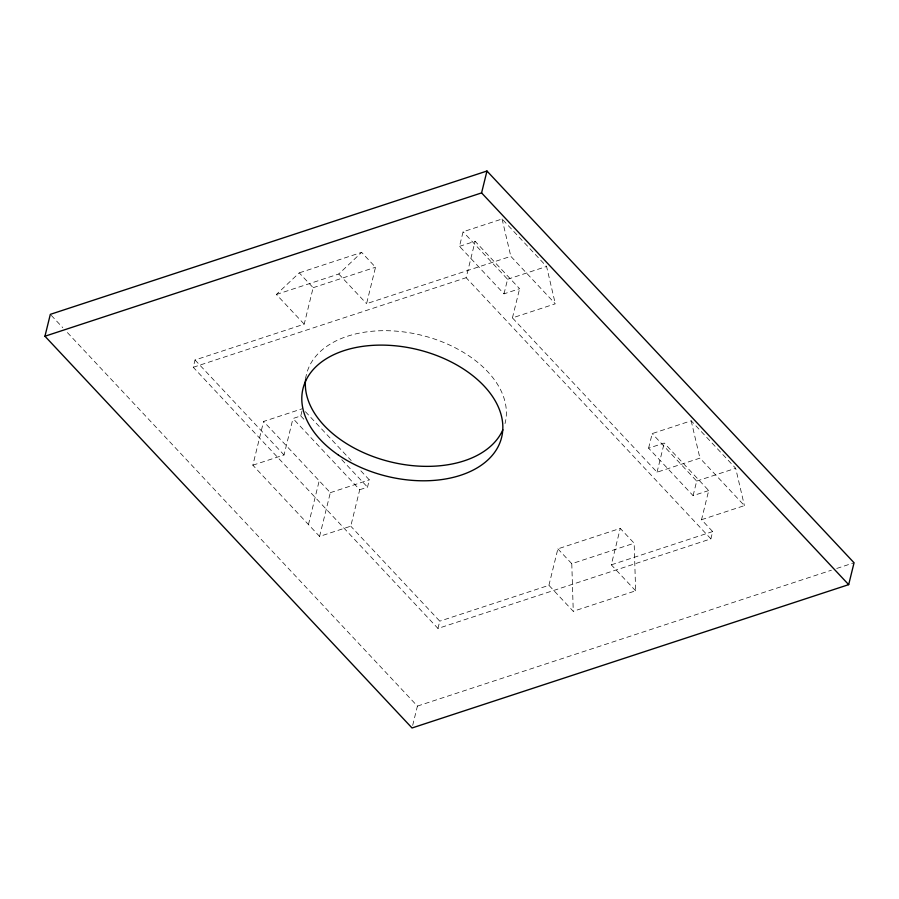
<?xml version="1.0" encoding="UTF-8"?>
<svg xmlns="http://www.w3.org/2000/svg" width="899" height="899" viewBox="0 0 899 899"><rect width="100%" height="100%" fill="white"/><g stroke="black" fill="none" stroke-linecap="round" stroke-linejoin="round"><path stroke-width="0.67" stroke-dasharray="4.5 3.37" d="M708.704 490.539L693.107 495.652L648.606 448.174L664.204 443.05L708.704 490.539L701.535 519.701L712.66 531.567L710.873 538.861L437.97 628.446L193.251 367.275L195.038 359.993L304.199 324.157L313.155 287.702L299.243 272.869L276.386 294.479L304.199 324.157M301.974 411.079L300.783 415.945L292.984 418.507L359.724 489.73L350.767 526.185L319.583 536.422L252.844 465.199L263.587 421.451L302.57 408.652M252.844 465.199L284.028 454.961L292.984 418.507M305.424 378.715L306.716 373.467A102.261 65.189 13.8 0 1 422.451 335.484A102.261 65.189 13.8 0 1 505.002 423.586M308.458 524.544L319.201 480.808M701.535 519.701L744.417 505.62L699.928 458.142L657.045 472.211L512.43 317.886L555.312 303.817L510.823 256.327L366.578 303.682L375.524 267.228L361.623 252.383L299.243 272.869M319.583 536.422L330.326 492.674L263.587 421.451M359.724 489.73L367.522 487.168L369.309 479.875L358.825 468.682M459.501 246.36L475.099 241.247L519.6 288.725L504.002 293.849L459.501 246.36L463.086 231.785L502.069 218.985L546.57 266.464L555.312 303.817M710.873 538.861L466.143 277.701L475.099 241.247M504.002 293.849L507.587 279.263L463.086 231.785M512.43 317.886L519.6 288.725M412.675 725.403L417.417 706.097L66.616 331.742M437.97 628.446L439.768 621.153L350.767 526.185M548.918 585.316L557.874 548.862L620.254 528.387L634.155 543.232L635.638 590.812L573.259 611.286L548.918 585.316L439.768 621.153M635.638 590.812L611.298 564.842L620.254 528.387M648.606 448.174L652.191 433.588L691.174 420.788L735.674 468.278L744.417 505.62M657.045 472.211L664.204 443.05M693.107 495.652L696.691 481.077L652.191 433.588M276.386 294.479L338.766 274.004L361.623 252.383M313.155 287.702L375.524 267.228M193.251 367.275L466.143 277.701M507.587 279.263L546.57 266.464M330.326 492.674L369.309 479.875M696.691 481.077L735.674 468.278M557.874 548.862L571.786 563.707L634.155 543.232M611.298 564.842L712.66 531.567M417.417 706.097L831.418 570.202M836.744 568.449L854.05 562.774M338.766 274.004L366.578 303.682M305.435 411.708L351.194 460.546M300.783 415.945L304.592 420.013M341.777 459.692L367.522 487.168M195.038 359.993L284.028 454.961M51.277 315.38L62.784 327.652M691.174 420.788L699.928 458.142M502.069 218.985L510.823 256.327M571.786 563.707L573.259 611.286"/><path stroke-width="1.35" d="M44.95 336.226L50.322 314.358L486.966 171.024L854.05 562.774L848.678 584.642L412.034 727.976L44.95 336.226L481.583 192.903L486.966 171.024M481.583 192.903L848.678 584.642M502.844 429.778A102.261 65.189 13.8 0 1 389.278 461.569A102.261 65.189 13.8 0 1 305.548 379.929M338.384 455.029A102.261 65.189 13.8 0 0 501.462 438.004A102.261 65.189 13.8 0 0 367.107 345.823A102.261 65.189 13.8 0 0 338.384 455.029"/></g></svg>
